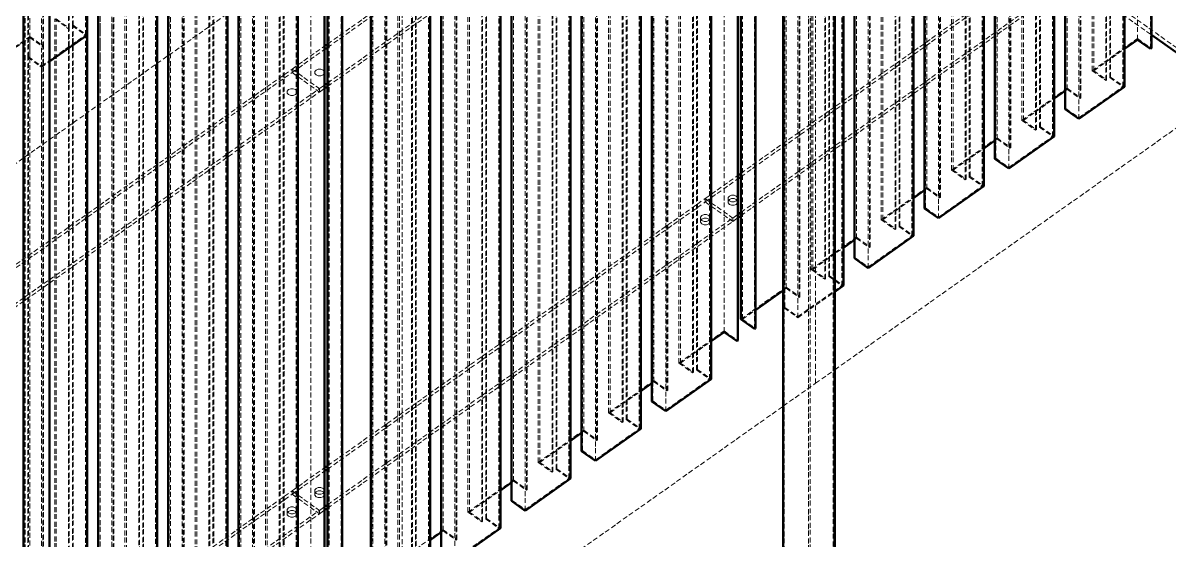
# Model space of a CAD drawing. Header units: millimetres. Extents: x 924 to 14628, y 360 to 10527.
# Drawn here: x 3281 to 4163, y 2112 to 2510 of the extents above; entities that cross this region are included whole.
import ezdxf

# ---------------------------------------------------------------- set-up
doc = ezdxf.new("R2010")
doc.units = ezdxf.units.MM
doc.linetypes.add('Hidden', pattern=[15, 5, -3, 5, -2])
for name, color, linetype, lineweight in [('Default', 7, 'Continuous', 50), ('Edges', 7, 'Hidden', 15), ('HiddenEdges', 2, 'Hidden', 15), ('HiddenSilhouettes', 2, 'Hidden', 15), ('HiddenWires', 7, 'Hidden', 15), ('Silhouettes', 7, 'Continuous', 50), ('Wires', 7, 'Hidden', 15)]:
    doc.layers.add(name, color=color, linetype=linetype, lineweight=lineweight)

# ---------------------------------------------------------------- blocks, each defined once
blk = doc.blocks.new('Isometric')
at = {"layer": 'Edges'}
blk.add_lwpolyline([(1377.3, -2073.7), (1377.3, -383.7)], dxfattribs=at)
for points in [[(1688.9, -998.6, 0), (1688.9, -192.5, 0)], [(1702.2, -1008, 0), (1702.2, -201.9, 0)], [(1628.8, -1079.9, 0), (1628.8, -273.8, 0)], [(1556.7, -1130.9, 0), (1556.7, -324.8, 0)], [(1484.6, -1181.9, 0), (1484.6, -375.8, 0)], [(1376.5, -2073.5, 0), (1376.5, -385.2, 0)], [(1351.3, -2055.7, 0), (1351.3, -403, 0)], [(1326.1, -2048.3, 0), (1326.1, -420.8, 0)], [(1412.4, -1232.9, 0), (1412.4, -426.8, 0)], [(1264.7, -1298.6, 0), (1264.7, -492.5, 0)], [(1295.8, -1295.4, 0), (1295.8, -489.3, 0)], [(1278, -1308, 0), (1278, -501.9, 0)], [(1204.6, -1379.9, 0), (1204.6, -573.8, 0)], [(1132.4, -1430.9, 0), (1132.4, -624.8, 0)], [(1060.3, -1481.9, 0), (1060.3, -675.8, 0)], [(988.2, -1532.9, 0), (988.2, -726.8, 0)], [(916.1, -1583.9, 0), (916.1, -777.8, 0)], [(840.4, -1598.6, 0), (840.4, -792.5, 0)], [(871.5, -1595.4, 0), (871.5, -789.3, 0)], [(853.7, -1608, 0), (853.7, -801.9, 0)], [(780.3, -1679.9, 0), (780.3, -873.8, 0)], [(708.2, -1730.9, 0), (708.2, -924.8, 0)], [(571.2, -2643.7, 0), (571.2, -953.7, 0)], [(636, -1781.9, 0), (636, -975.8, 0)]]:
    blk.add_polyline3d(points, dxfattribs=at)
at = {"layer": 'HiddenEdges'}
for points in [[(591.5, -987.3, 0), (591.5, -181.2, 0)], [(596.4, -983.8, 0), (596.4, -177.7, 0)], [(551.9, -996.5, 0), (551.9, -190.4, 0)], [(565.2, -1005.9, 0), (565.2, -199.8, 0)], [(550.6, -1016.2, 0), (550.6, -210.1, 0)], [(563.9, -1026.8, 0), (563.9, -220.7, 0)], [(1656.4, -1040.4, 0), (1656.4, -234.3, 0)], [(1661.3, -1036.9, 0), (1661.3, -230.8, 0)], [(1616.8, -1049.6, 0), (1616.8, -243.5, 0)], [(1630.1, -1059, 0), (1630.1, -252.9, 0)], [(1615.5, -1069.3, 0), (1615.5, -263.2, 0)], [(1589.2, -1087.9, 0), (1589.2, -281.8, 0)], [(1584.3, -1091.4, 0), (1584.3, -285.3, 0)], [(1544.7, -1100.6, 0), (1544.7, -294.5, 0)], [(1558, -1110, 0), (1558, -303.9, 0)], [(1543.4, -1120.3, 0), (1543.4, -314.2, 0)], [(1512.1, -1142.4, 0), (1512.1, -336.3, 0)], [(1517.1, -1138.9, 0), (1517.1, -332.8, 0)], [(1472.5, -1151.6, 0), (1472.5, -345.5, 0)], [(1485.8, -1161, 0), (1485.8, -354.9, 0)], [(1351.3, -2055.3, 0), (1351.3, -365.3, 0)], [(1377.3, -2010.9, 0), (1377.3, -372.9, 0)], [(1471.3, -1171.3, 0), (1471.3, -365.2, 0)], [(1440, -1193.4, 0), (1440, -387.3, 0)], [(1445, -1189.9, 0), (1445, -383.8, 0)], [(1400.4, -1202.6, 0), (1400.4, -396.5, 0)], [(1413.7, -1212, 0), (1413.7, -405.9, 0)], [(1399.2, -1222.3, 0), (1399.2, -416.2, 0)], [(1372.8, -1240.9, 0), (1372.8, -434.8, 0)], [(1367.9, -1244.4, 0), (1367.9, -438.3, 0)], [(1328.3, -1253.6, 0), (1328.3, -447.5, 0)], [(1341.6, -1263, 0), (1341.6, -456.9, 0)], [(1327, -1273.3, 0), (1327, -467.2, 0)], [(1340.3, -1283.9, 0), (1340.3, -477.8, 0)], [(1232.1, -1340.4, 0), (1232.1, -534.3, 0)], [(1237.1, -1336.9, 0), (1237.1, -530.8, 0)], [(1192.5, -1349.6, 0), (1192.5, -543.5, 0)], [(1205.8, -1359, 0), (1205.8, -552.9, 0)], [(1191.3, -1369.3, 0), (1191.3, -563.2, 0)], [(1160, -1391.4, 0), (1160, -585.3, 0)], [(1165, -1387.9, 0), (1165, -581.8, 0)], [(1120.4, -1400.6, 0), (1120.4, -594.5, 0)], [(1133.7, -1410, 0), (1133.7, -603.9, 0)], [(1119.1, -1420.3, 0), (1119.1, -614.2, 0)], [(1092.8, -1438.9, 0), (1092.8, -632.8, 0)], [(1048.3, -1451.6, 0), (1048.3, -645.5, 0)], [(1087.9, -1442.4, 0), (1087.9, -636.3, 0)], [(1061.6, -1461, 0), (1061.6, -654.9, 0)], [(1047, -1471.3, 0), (1047, -665.2, 0)], [(1015.8, -1493.4, 0), (1015.8, -687.3, 0)], [(1020.7, -1489.9, 0), (1020.7, -683.8, 0)], [(976.2, -1502.6, 0), (976.2, -696.5, 0)], [(989.5, -1512, 0), (989.5, -705.9, 0)], [(974.9, -1522.3, 0), (974.9, -716.2, 0)], [(943.6, -1544.4, 0), (943.6, -738.3, 0)], [(948.6, -1540.9, 0), (948.6, -734.8, 0)], [(904, -1553.6, 0), (904, -747.5, 0)], [(917.3, -1563, 0), (917.3, -756.9, 0)], [(902.8, -1573.3, 0), (902.8, -767.2, 0)], [(807.9, -1640.4, 0), (807.9, -834.3, 0)], [(812.8, -1636.9, 0), (812.8, -830.8, 0)], [(768.3, -1649.6, 0), (768.3, -843.5, 0)], [(781.6, -1659, 0), (781.6, -852.9, 0)], [(767, -1669.3, 0), (767, -863.2, 0)], [(740.7, -1687.9, 0), (740.7, -881.8, 0)], [(735.7, -1691.4, 0), (735.7, -885.3, 0)], [(696.1, -1700.6, 0), (696.1, -894.5, 0)], [(709.4, -1710, 0), (709.4, -903.9, 0)], [(694.9, -1720.3, 0), (694.9, -914.2, 0)], [(663.6, -1742.4, 0), (663.6, -936.3, 0)], [(668.6, -1738.9, 0), (668.6, -932.8, 0)], [(571.2, -2580.9, 0), (571.2, -942.9, 0)], [(624, -1018.1, 0), (624, -944.3, 0)], [(624, -1751.6, 0), (624, -945.5, 0)], [(637.3, -1761, 0), (637.3, -954.9, 0)], [(622.7, -1771.3, 0), (622.7, -965.2, 0)], [(636, -1018.1, 0), (636, -974.6, 0)], [(591.5, -1793.4, 0), (591.5, -987.3, 0)], [(596.4, -1789.9, 0), (596.4, -983.8, 0)], [(551.9, -1018.1, 0), (551.9, -995.3, 0)], [(551.9, -1802.6, 0), (551.9, -996.5, 0)], [(565.2, -1812, 0), (565.2, -1005.9, 0)], [(550.6, -1822.3, 0), (550.6, -1016.2, 0)], [(563.9, -1102.9, 0), (563.9, -1025.6, 0)], [(563.9, -1832.9, 0), (563.9, -1026.8, 0)], [(821, -1032.3, 0), (821, -1028.8, 0)], [(1245.2, -1165.1, 0), (1245.2, -1161.6, 0)]]:
    blk.add_polyline3d(points, dxfattribs=at)
at = {"layer": 'HiddenSilhouettes'}
for points in [[(-442.6, 528.8), (2317.2, -1422.7)], [(1281.6, -695.6), (1703.1, -993.6)], [(857.4, -1003.1), (1245.2, -728.8)], [(857.4, -1006.6), (1245.2, -732.3)], [(1281.6, -1135.8), (1669.5, -861.6)], [(1281.6, -1139.3), (1669.5, -865.1)], [(1281.6, -1175.8), (1697.8, -881.6)], [(1281.6, -1179.3), (1697.8, -885.1)], [(577.4, -977.3), (591.5, -987.3)], [(591.5, -987.3), (592.3, -986.7)], [(595.6, -984.4), (596.4, -983.8)], [(596.4, -983.8), (610.6, -993.8)], [(506.9, -1028.3), (551.9, -996.5)], [(551.9, -995.3), (566, -1005.3)], [(551.9, -996.5), (565.2, -1005.9)], [(563.9, -1025.6), (608.9, -993.8)], [(1642.3, -1030.4), (1688.9, -997.4)], [(1688.9, -997.4), (1703.1, -1007.4)], [(565.2, -1005.9), (566, -1005.3)], [(821, -1028.8), (854.5, -1005.1)], [(1644, -1030.4), (1675.5, -1008.1)], [(549.8, -1016.8), (550.6, -1016.2)], [(549.8, -1016.8), (563.9, -1026.8)], [(563.9, -1026.8), (572, -1021.1)], [(396.7, -1328.8), (821, -1028.8)], [(396.7, -1332.3), (821, -1032.3)], [(821, -1028.8), (849.2, -1048.8)], [(821, -1032.3), (849.2, -1052.3)], [(1642.3, -1030.4), (1656.4, -1040.4)], [(1644, -1030.4), (1657.2, -1039.8)], [(1656.4, -1040.4), (1657.2, -1039.8)], [(1660.5, -1037.5), (1673.8, -1046.9)], [(425, -1348.8), (849.2, -1048.8)], [(425, -1352.3), (849.2, -1052.3)], [(1616.8, -1048.4), (1630.9, -1058.4)], [(1616.8, -1049.6), (1630.1, -1059)], [(1630.1, -1059), (1630.9, -1058.4)], [(1614.7, -1069.9), (1615.5, -1069.3)], [(1570.1, -1081.4), (1584.3, -1091.4)], [(1584.3, -1091.4), (1585.1, -1090.8)], [(1588.4, -1088.5), (1589.2, -1087.9)], [(1498, -1132.4), (1544.7, -1099.4)], [(1544.7, -1099.4), (1558.8, -1109.4)], [(1556.7, -1129.7), (1601.7, -1097.9)], [(1558, -1110), (1558.8, -1109.4)], [(1542.6, -1120.9), (1543.4, -1120.3)], [(1543.4, -1120.3), (1556.7, -1129.7)], [(1498, -1132.4), (1512.1, -1142.4)], [(1516.2, -1139.5), (1517.1, -1138.9)], [(1517.1, -1138.9), (1531.2, -1148.9)], [(1470.4, -1153.1), (1472.5, -1151.6)], [(1472.5, -1150.4), (1486.7, -1160.4)], [(1472.5, -1151.6), (1485.8, -1161)], [(1484.6, -1180.7), (1529.5, -1148.9)], [(1512.1, -1142.4), (1513, -1141.8)], [(1245.2, -1161.6), (1273.5, -1181.6)], [(1268.7, -1164.2), (1270, -1162.6), (1272.2, -1161.7), (1274.8, -1161.7), (1277, -1162.6), (1278.3, -1164.2), (1278.3, -1166), (1277, -1167.6), (1274.8, -1168.5), (1272.2, -1168.5), (1270, -1167.6), (1268.7, -1166)], [(1485.8, -1161), (1486.7, -1160.4)], [(857.4, -1439.3), (1245.2, -1165.1)], [(1245.2, -1165.1), (1273.5, -1185.1)], [(1471.3, -1171.3), (1484.6, -1180.7)], [(857.4, -1475.8), (1273.5, -1181.6)], [(857.4, -1479.3), (1273.5, -1185.1)], [(1240.4, -1184.2), (1241.7, -1182.6), (1243.9, -1181.7), (1246.5, -1181.7), (1248.8, -1182.6), (1250, -1184.2), (1250, -1186), (1248.8, -1187.6), (1246.5, -1188.5), (1243.9, -1188.5), (1241.7, -1187.6), (1240.4, -1186)], [(1273.5, -1181.6), (1278.8, -1177.8)], [(1273.5, -1185.1), (1278.8, -1181.3)], [(1425.9, -1183.4), (1440, -1193.4)], [(1427.6, -1183.4), (1440.9, -1192.8)], [(1444.1, -1190.5), (1445, -1189.9)], [(1353.8, -1234.4), (1400.4, -1201.4)], [(1400.4, -1201.4), (1414.6, -1211.4)], [(1400.4, -1202.6), (1413.7, -1212)], [(1398.3, -1222.9), (1399.2, -1222.3)], [(1399.2, -1222.3), (1412.4, -1231.7)], [(1353.8, -1234.4), (1367.9, -1244.4)], [(1355.5, -1234.4), (1368.7, -1243.8)], [(1372, -1241.5), (1372.8, -1240.9)], [(1372.8, -1240.9), (1387, -1250.9)], [(1328.3, -1252.4), (1342.4, -1262.4)], [(1340.3, -1282.7), (1385.3, -1250.9)], [(1340.3, -1283.9), (1378.2, -1257.2)], [(1341.6, -1263), (1342.4, -1262.4)], [(1326.2, -1273.9), (1327, -1273.3)], [(1326.2, -1273.9), (1340.3, -1283.9)], [(1327, -1273.3), (1340.3, -1282.7)], [(1283.3, -1285.4), (1296.6, -1294.8)], [(1218, -1330.4), (1264.7, -1297.4)], [(1264.7, -1297.4), (1278.8, -1307.4)], [(1219.7, -1330.4), (1251.2, -1308.1)], [(1218, -1330.4), (1232.1, -1340.4)], [(1219.7, -1330.4), (1233, -1339.8)], [(1232.1, -1340.4), (1233, -1339.8)], [(1236.2, -1337.5), (1249.5, -1346.9)], [(1145.9, -1381.4), (1192.5, -1348.4)], [(1190.4, -1351.1), (1192.5, -1349.6)], [(1192.5, -1348.4), (1206.7, -1358.4)], [(1192.5, -1349.6), (1205.8, -1359)], [(1204.6, -1378.7), (1249.5, -1346.9)], [(1147.6, -1381.4), (1179.1, -1359.1)], [(1191.3, -1369.3), (1204.6, -1378.7)], [(1145.9, -1381.4), (1160, -1391.4)], [(1147.6, -1381.4), (1160.9, -1390.8)], [(1164.1, -1388.5), (1165, -1387.9)], [(1073.7, -1432.4), (1120.4, -1399.4)], [(1120.4, -1399.4), (1134.6, -1409.4)], [(1164.1, -1388.5), (1177.4, -1397.9)], [(1075.4, -1432.4), (1107, -1410.1)], [(1118.3, -1402.1), (1120.4, -1400.6)], [(1120.4, -1400.6), (1133.7, -1410)], [(1133.7, -1410), (1134.6, -1409.4)], [(1118.3, -1420.9), (1119.1, -1420.3)], [(1073.7, -1432.4), (1087.9, -1442.4)], [(821, -1465.1), (854.5, -1441.3)], [(1087.9, -1442.4), (1088.7, -1441.8)], [(1092, -1439.5), (1105.3, -1448.9)], [(1048.3, -1450.4), (1062.4, -1460.4)], [(1060.3, -1480.7), (1105.3, -1448.9)], [(396.7, -1761.6), (821, -1461.6)], [(396.7, -1765.1), (821, -1465.1)], [(821, -1461.6), (849.2, -1481.6)], [(821, -1465.1), (849.2, -1485.1)], [(844.4, -1464.2), (845.7, -1462.6), (847.9, -1461.7), (850.5, -1461.7), (852.8, -1462.6), (854.1, -1464.2), (854.1, -1466), (852.8, -1467.6), (850.5, -1468.5), (847.9, -1468.5), (845.7, -1467.6), (844.4, -1466)], [(425, -1781.6), (849.2, -1481.6)], [(816.1, -1484.2), (817.4, -1482.6), (819.7, -1481.7), (822.2, -1481.7), (824.5, -1482.6), (825.8, -1484.2), (825.8, -1486), (824.5, -1487.6), (822.2, -1488.5), (819.7, -1488.5), (817.4, -1487.6), (816.1, -1486)], [(425, -1785.1), (849.2, -1485.1)], [(1001.6, -1483.4), (1015.8, -1493.4)], [(1003.3, -1483.4), (1016.6, -1492.8)], [(1015.8, -1493.4), (1016.6, -1492.8)], [(1019.9, -1490.5), (1020.7, -1489.9)], [(1020.7, -1489.9), (1034.9, -1499.9)], [(976.2, -1501.4), (990.3, -1511.4)], [(976.2, -1502.6), (989.5, -1512)], [(988.2, -1531.7), (1033.2, -1499.9)], [(989.5, -1512), (990.3, -1511.4)]]:
    blk.add_lwpolyline(points, dxfattribs=at)
for points in [[(1268.7, -1160.6), (1270, -1159.1), (1272.2, -1158.1), (1274.8, -1158.1), (1277, -1159.1), (1278.3, -1160.6), (1278.3, -1162.5), (1277, -1164.1), (1274.8, -1165), (1272.2, -1165), (1270, -1164.1), (1268.7, -1162.5)], [(1240.4, -1180.6), (1241.7, -1179.1), (1243.9, -1178.1), (1246.5, -1178.1), (1248.8, -1179.1), (1250, -1180.6), (1250, -1182.5), (1248.8, -1184.1), (1246.5, -1185), (1243.9, -1185), (1241.7, -1184.1), (1240.4, -1182.5)], [(844.4, -1460.6), (845.7, -1459.1), (847.9, -1458.1), (850.5, -1458.1), (852.8, -1459.1), (854.1, -1460.6), (854.1, -1462.5), (852.8, -1464.1), (850.5, -1465), (847.9, -1465), (845.7, -1464.1), (844.4, -1462.5)], [(816.1, -1480.6), (817.4, -1479.1), (819.7, -1478.1), (822.2, -1478.1), (824.5, -1479.1), (825.8, -1480.6), (825.8, -1482.5), (824.5, -1484.1), (822.2, -1485), (819.7, -1485), (817.4, -1484.1), (816.1, -1482.5)]]:
    blk.add_lwpolyline(points, close=True, dxfattribs=at)
for points in [[(592.3, -986.7, 0), (592.3, -180.6, 0)], [(595.6, -984.4, 0), (595.6, -178.3, 0)], [(608.9, -993.8, 0), (608.9, -187.7, 0)], [(566, -1005.3, 0), (566, -199.2, 0)], [(549.8, -1016.8, 0), (549.8, -210.7, 0)], [(1642.3, -1030.4, 0), (1642.3, -224.3, 0)], [(1644, -1030.4, 0), (1644, -224.3, 0)], [(1657.2, -1039.8, 0), (1657.2, -233.7, 0)], [(1660.5, -1037.5, 0), (1660.5, -231.4, 0)], [(1673.8, -1046.9, 0), (1673.8, -240.8, 0)], [(1630.9, -1058.4, 0), (1630.9, -252.3, 0)], [(1570.1, -1081.4, 0), (1570.1, -275.3, 0)], [(1571.8, -1081.4, 0), (1571.8, -275.3, 0)], [(1585.1, -1090.8, 0), (1585.1, -284.7, 0)], [(1588.4, -1088.5, 0), (1588.4, -282.4, 0)], [(1601.7, -1097.9, 0), (1601.7, -291.8, 0)], [(1558.8, -1109.4, 0), (1558.8, -303.3, 0)], [(1498, -1132.4, 0), (1498, -326.3, 0)], [(1499.7, -1132.4, 0), (1499.7, -326.3, 0)], [(1513, -1141.8, 0), (1513, -335.7, 0)], [(1516.2, -1139.5, 0), (1516.2, -333.4, 0)], [(1529.5, -1148.9, 0), (1529.5, -342.8, 0)], [(1486.7, -1160.4, 0), (1486.7, -354.3, 0)], [(1353, -2054.5, 0), (1353, -366.2, 0)], [(1425.9, -1183.4, 0), (1425.9, -377.3, 0)], [(1427.6, -1183.4, 0), (1427.6, -377.3, 0)], [(1440.9, -1192.8, 0), (1440.9, -386.7, 0)], [(1444.1, -1190.5, 0), (1444.1, -384.4, 0)], [(1457.4, -1199.9, 0), (1457.4, -393.8, 0)], [(1414.6, -1211.4, 0), (1414.6, -405.3, 0)], [(1353.8, -1234.4, 0), (1353.8, -428.3, 0)], [(1355.5, -1234.4, 0), (1355.5, -428.3, 0)], [(1368.7, -1243.8, 0), (1368.7, -437.7, 0)], [(1372, -1241.5, 0), (1372, -435.4, 0)], [(1385.3, -1250.9, 0), (1385.3, -444.8, 0)], [(1342.4, -1262.4, 0), (1342.4, -456.3, 0)], [(1326.2, -1273.9, 0), (1326.2, -467.8, 0)], [(1283.3, -1285.4, 0), (1283.3, -479.3, 0)], [(1218, -1330.4, 0), (1218, -524.3, 0)], [(1219.7, -1330.4, 0), (1219.7, -524.3, 0)], [(1233, -1339.8, 0), (1233, -533.7, 0)], [(1236.2, -1337.5, 0), (1236.2, -531.4, 0)], [(1249.5, -1346.9, 0), (1249.5, -540.8, 0)], [(1206.7, -1358.4, 0), (1206.7, -552.3, 0)], [(1145.9, -1381.4, 0), (1145.9, -575.3, 0)], [(1147.6, -1381.4, 0), (1147.6, -575.3, 0)], [(1160.9, -1390.8, 0), (1160.9, -584.7, 0)], [(1164.1, -1388.5, 0), (1164.1, -582.4, 0)], [(1177.4, -1397.9, 0), (1177.4, -591.8, 0)], [(1134.6, -1409.4, 0), (1134.6, -603.3, 0)], [(1073.7, -1432.4, 0), (1073.7, -626.3, 0)], [(1075.4, -1432.4, 0), (1075.4, -626.3, 0)], [(1092, -1439.5, 0), (1092, -633.4, 0)], [(1088.7, -1441.8, 0), (1088.7, -635.7, 0)], [(1105.3, -1448.9, 0), (1105.3, -642.8, 0)], [(1062.4, -1460.4, 0), (1062.4, -654.3, 0)], [(1001.6, -1483.4, 0), (1001.6, -677.3, 0)], [(1003.3, -1483.4, 0), (1003.3, -677.3, 0)], [(1016.6, -1492.8, 0), (1016.6, -686.7, 0)], [(1019.9, -1490.5, 0), (1019.9, -684.4, 0)], [(1033.2, -1499.9, 0), (1033.2, -693.8, 0)], [(990.3, -1511.4, 0), (990.3, -705.3, 0)], [(929.5, -1534.4, 0), (929.5, -728.3, 0)], [(931.2, -1534.4, 0), (931.2, -728.3, 0)], [(944.5, -1543.8, 0), (944.5, -737.7, 0)], [(947.7, -1541.5, 0), (947.7, -735.4, 0)], [(857.4, -1043.1, 0), (1273.5, -748.8, 0)], [(857.4, -1046.6, 0), (1273.5, -752.3, 0)], [(961, -1550.9, 0), (961, -744.8, 0)], [(918.2, -1562.4, 0), (918.2, -756.3, 0)], [(859.1, -1585.4, 0), (859.1, -779.3, 0)], [(793.7, -1630.4, 0), (793.7, -824.3, 0)], [(795.4, -1630.4, 0), (795.4, -824.3, 0)], [(808.7, -1639.8, 0), (808.7, -833.7, 0)], [(812, -1637.5, 0), (812, -831.4, 0)], [(825.3, -1646.9, 0), (825.3, -840.8, 0)], [(782.4, -1658.4, 0), (782.4, -852.3, 0)], [(721.6, -1681.4, 0), (721.6, -875.3, 0)], [(723.3, -1681.4, 0), (723.3, -875.3, 0)], [(739.8, -1688.5, 0), (739.8, -882.4, 0)], [(736.6, -1690.8, 0), (736.6, -884.7, 0)], [(753.1, -1697.9, 0), (753.1, -891.8, 0)], [(710.3, -1709.4, 0), (710.3, -903.3, 0)], [(649.5, -1732.4, 0), (649.5, -926.3, 0)], [(651.2, -1732.4, 0), (651.2, -926.3, 0)], [(546, -2625.6, 0), (546, -935.6, 0)], [(546.9, -2624.5, 0), (546.9, -936.2, 0)], [(664.5, -1741.8, 0), (664.5, -935.7, 0)], [(667.7, -1739.5, 0), (667.7, -933.4, 0)], [(572, -1018.1, 0), (572, -943.5, 0)], [(681, -1748.9, 0), (681, -942.8, 0)], [(638.2, -1760.4, 0), (638.2, -954.3, 0)], [(577.4, -1783.4, 0), (577.4, -977.3, 0)], [(579, -1783.4, 0), (579, -977.3, 0)], [(579, -977.3, 0), (592.3, -986.7, 0)], [(592.3, -1792.8, 0), (592.3, -986.7, 0)], [(595.6, -1790.5, 0), (595.6, -984.4, 0)], [(595.6, -984.4, 0), (608.9, -993.8, 0)], [(505.2, -1028.3, 0), (551.9, -995.3, 0)], [(608.9, -1799.9, 0), (608.9, -993.8, 0)], [(566, -1811.4, 0), (566, -1005.3, 0)], [(821, -1032.3, 0), (854.5, -1008.6, 0)], [(549.8, -1822.9, 0), (549.8, -1016.8, 0)], [(550.6, -1016.2, 0), (563.9, -1025.6, 0)], [(849.2, -1048.8, 0), (854.5, -1045.1, 0)], [(1628.8, -1078.7, 0), (1673.8, -1046.9, 0)], [(1660.5, -1037.5, 0), (1661.3, -1036.9, 0)], [(1661.3, -1036.9, 0), (1675.5, -1046.9, 0)], [(849.2, -1052.3, 0), (854.5, -1048.6, 0)], [(849.2, -1052.3, 0), (849.2, -1048.8, 0)], [(1570.1, -1081.4, 0), (1616.8, -1048.4, 0)], [(1614.7, -1051.1, 0), (1616.8, -1049.6, 0)], [(1571.8, -1081.4, 0), (1603.4, -1059.1, 0)], [(1615.5, -1069.3, 0), (1628.8, -1078.7, 0)], [(1571.8, -1081.4, 0), (1585.1, -1090.8, 0)], [(1588.4, -1088.5, 0), (1601.7, -1097.9, 0)], [(1589.2, -1087.9, 0), (1603.4, -1097.9, 0)], [(1542.6, -1102.1, 0), (1544.7, -1100.6, 0)], [(1544.7, -1100.6, 0), (1558, -1110, 0)], [(1499.7, -1132.4, 0), (1531.2, -1110.1, 0)], [(1245.2, -1161.6, 0), (1278.8, -1137.8, 0)], [(1499.7, -1132.4, 0), (1513, -1141.8, 0)], [(1516.2, -1139.5, 0), (1529.5, -1148.9, 0)], [(1245.2, -1165.1, 0), (1278.8, -1141.3, 0)], [(1425.9, -1183.4, 0), (1472.5, -1150.4, 0)], [(857.4, -1435.8, 0), (1245.2, -1161.6, 0)], [(1268.7, -1166, 0), (1268.7, -1162.5, 0)], [(1278.3, -1164.2, 0), (1278.3, -1160.6, 0)], [(1427.6, -1183.4, 0), (1459.1, -1161.1, 0)], [(1470.4, -1171.9, 0), (1471.3, -1171.3, 0)], [(1240.4, -1186, 0), (1240.4, -1182.5, 0)], [(1250, -1184.2, 0), (1250, -1180.6, 0)], [(1273.5, -1185.1, 0), (1273.5, -1181.6, 0)], [(1412.4, -1231.7, 0), (1457.4, -1199.9, 0)], [(1440, -1193.4, 0), (1440.9, -1192.8, 0)], [(1444.1, -1190.5, 0), (1457.4, -1199.9, 0)], [(1445, -1189.9, 0), (1459.1, -1199.9, 0)], [(1398.3, -1204.1, 0), (1400.4, -1202.6, 0)], [(1413.7, -1212, 0), (1414.6, -1211.4, 0)], [(1355.5, -1234.4, 0), (1387, -1212.1, 0)], [(1367.9, -1244.4, 0), (1368.7, -1243.8, 0)], [(1372, -1241.5, 0), (1385.3, -1250.9, 0)], [(1281.6, -1285.4, 0), (1328.3, -1252.4, 0)], [(1325.3, -1255.8, 0), (1328.3, -1253.6, 0)], [(1328.3, -1253.6, 0), (1341.6, -1263, 0)], [(1283.3, -1285.4, 0), (1296.6, -1276, 0)], [(1236.2, -1337.5, 0), (1237.1, -1336.9, 0)], [(1237.1, -1336.9, 0), (1251.2, -1346.9, 0)], [(1205.8, -1359, 0), (1206.7, -1358.4, 0)], [(1190.4, -1369.9, 0), (1191.3, -1369.3, 0)], [(1165, -1387.9, 0), (1179.1, -1397.9, 0)], [(1132.4, -1429.7, 0), (1177.4, -1397.9, 0)], [(1160, -1391.4, 0), (1160.9, -1390.8, 0)], [(1119.1, -1420.3, 0), (1132.4, -1429.7, 0)], [(1075.4, -1432.4, 0), (1088.7, -1441.8, 0)], [(821, -1461.6, 0), (854.5, -1437.8, 0)], [(1092, -1439.5, 0), (1092.8, -1438.9, 0)], [(1092.8, -1438.9, 0), (1107, -1448.9, 0)], [(1001.6, -1483.4, 0), (1048.3, -1450.4, 0)], [(1046.2, -1453.1, 0), (1048.3, -1451.6, 0)], [(1048.3, -1451.6, 0), (1061.6, -1461, 0)], [(821, -1465.1, 0), (821, -1461.6, 0)], [(844.4, -1466, 0), (844.4, -1462.5, 0)], [(854.1, -1464.2, 0), (854.1, -1460.6, 0)], [(1003.3, -1483.4, 0), (1034.9, -1461.1, 0)], [(1061.6, -1461, 0), (1062.4, -1460.4, 0)], [(825.8, -1484.2, 0), (825.8, -1480.6, 0)], [(849.2, -1481.6, 0), (854.5, -1477.8, 0)], [(849.2, -1485.1, 0), (854.5, -1481.3, 0)], [(849.2, -1485.1, 0), (849.2, -1481.6, 0)], [(1046.2, -1471.9, 0), (1047, -1471.3, 0)], [(1047, -1471.3, 0), (1060.3, -1480.7, 0)], [(816.1, -1486, 0), (816.1, -1482.5, 0)], [(1019.9, -1490.5, 0), (1033.2, -1499.9, 0)], [(929.5, -1534.4, 0), (976.2, -1501.4, 0)], [(974, -1504.1, 0), (976.2, -1502.6, 0)]]:
    blk.add_polyline3d(points, dxfattribs=at)
at = {"layer": 'HiddenWires'}
for points in [[(844.4, -1031.4), (845.7, -1029.8)], [(844.4, -1033.3), (844.4, -1031.4)], [(844.4, -1033.3), (845.7, -1034.8)], [(845.7, -1029.8), (847.9, -1028.9)], [(845.7, -1034.8), (847.9, -1035.8)], [(847.9, -1028.9), (850.5, -1028.9)], [(850.5, -1028.9), (852.8, -1029.8)], [(850.5, -1035.8), (852.8, -1034.8)], [(852.8, -1034.8), (854.1, -1033.3)], [(854.1, -1033.3), (854.1, -1031.4)], [(847.9, -1035.8), (850.5, -1035.8)], [(816.1, -1051.4), (817.4, -1049.8)], [(816.1, -1053.3), (816.1, -1051.4)], [(817.4, -1049.8), (819.7, -1048.9)], [(817.4, -1054.8), (819.7, -1055.8)], [(822.2, -1048.9), (824.5, -1049.8)], [(824.5, -1049.8), (825.8, -1051.4)], [(824.5, -1054.8), (825.8, -1053.3)], [(825.8, -1053.3), (825.8, -1051.4)], [(1325.3, -1374.6), (1358.4, -1351.2)]]:
    blk.add_lwpolyline(points, dxfattribs=at)
for points in [[(1358.4, -1351.2, 0), (1358.4, -545.1, 0)], [(852.8, -1029.8, 0), (854.1, -1031.4, 0)], [(816.1, -1053.3, 0), (817.4, -1054.8, 0)], [(819.7, -1048.9, 0), (822.2, -1048.9, 0)], [(819.7, -1055.8, 0), (822.2, -1055.8, 0)], [(822.2, -1055.8, 0), (824.5, -1054.8, 0)], [(509.8, -1145.1, 0), (572, -1101.1, 0)], [(1358.4, -1351.2, 0), (1378.2, -1337.2, 0)]]:
    blk.add_polyline3d(points, dxfattribs=at)
at = {"layer": 'Silhouettes'}
for points in [[(1703.1, -993.6), (2131.4, -1296.4)], [(1702.2, -1008), (1703.1, -1007.4)], [(1628.8, -1079.9), (1675.5, -1046.9)], [(1603.4, -1059.1), (1614.7, -1051.1)], [(1614.7, -1069.9), (1628.8, -1079.9)], [(1531.2, -1110.1), (1542.6, -1102.1)], [(1556.7, -1130.9), (1603.4, -1097.9)], [(1484.6, -1181.9), (1531.2, -1148.9)], [(1470.4, -1171.9), (1484.6, -1181.9)], [(1412.4, -1232.9), (1459.1, -1199.9)], [(1387, -1212.1), (1398.3, -1204.1)], [(1398.3, -1222.9), (1412.4, -1232.9)], [(1296.6, -1276), (1325.3, -1255.8)], [(1281.6, -1285.4), (1295.8, -1295.4)], [(1264.7, -1298.6), (1278, -1308)], [(1295.8, -1295.4), (1296.6, -1294.8)], [(1278, -1308), (1278.8, -1307.4)], [(1179.1, -1359.1), (1190.4, -1351.1)], [(1204.6, -1379.9), (1251.2, -1346.9)], [(1107, -1410.1), (1118.3, -1402.1)], [(1034.9, -1461.1), (1046.2, -1453.1)], [(1060.3, -1481.9), (1107, -1448.9)], [(1046.2, -1471.9), (1060.3, -1481.9)]]:
    blk.add_lwpolyline(points, dxfattribs=at)
for points in [[(1703.1, -1007.4, 0), (1703.1, -201.3, 0)], [(1675.5, -1046.9, 0), (1675.5, -240.8, 0)], [(1614.7, -1069.9, 0), (1614.7, -263.8, 0)], [(1603.4, -1097.9, 0), (1603.4, -291.8, 0)], [(1542.6, -1120.9, 0), (1542.6, -314.8, 0)], [(1531.2, -1148.9, 0), (1531.2, -342.8, 0)], [(1470.4, -1171.9, 0), (1470.4, -365.8, 0)], [(1378.2, -2072.3, 0), (1378.2, -384, 0)], [(1459.1, -1199.9, 0), (1459.1, -393.8, 0)], [(1325.3, -2047.7, 0), (1325.3, -421.4, 0)], [(1398.3, -1222.9, 0), (1398.3, -416.8, 0)], [(1387, -1250.9, 0), (1387, -444.8, 0)], [(1281.6, -1285.4, 0), (1281.6, -479.3, 0)], [(1296.6, -1294.8, 0), (1296.6, -488.7, 0)], [(1278.8, -1307.4, 0), (1278.8, -501.3, 0)], [(1251.2, -1346.9, 0), (1251.2, -540.8, 0)], [(1190.4, -1369.9, 0), (1190.4, -563.8, 0)], [(1179.1, -1397.9, 0), (1179.1, -591.8, 0)], [(1118.3, -1420.9, 0), (1118.3, -614.8, 0)], [(1107, -1448.9, 0), (1107, -642.8, 0)], [(1046.2, -1471.9, 0), (1046.2, -665.8, 0)], [(1034.9, -1499.9, 0), (1034.9, -693.8, 0)], [(974, -1522.9, 0), (974, -716.8, 0)], [(962.7, -1550.9, 0), (962.7, -744.8, 0)], [(901.9, -1573.9, 0), (901.9, -767.8, 0)], [(857.4, -1585.4, 0), (857.4, -779.3, 0)], [(872.4, -1594.8, 0), (872.4, -788.7, 0)], [(854.5, -1607.4, 0), (854.5, -801.3, 0)], [(827, -1646.9, 0), (827, -840.8, 0)], [(766.2, -1669.9, 0), (766.2, -863.8, 0)], [(754.8, -1697.9, 0), (754.8, -891.8, 0)], [(694, -1720.9, 0), (694, -914.8, 0)], [(610.6, -993.8, 0), (610.6, -926.7, 0)], [(545.2, -2625.3, 0), (545.2, -935.3, 0)], [(682.7, -1748.9, 0), (682.7, -942.8, 0)], [(572, -2642.3, 0), (572, -954, 0)], [(621.9, -1771.9, 0), (621.9, -965.8, 0)], [(572, -1021.1, 0), (610.6, -993.8, 0)], [(610.6, -1799.9, 0), (610.6, -993.8, 0)], [(1675.5, -1008.1, 0), (1688.9, -998.6, 0)], [(1688.9, -998.6, 0), (1702.2, -1008, 0)], [(854.5, -1005.1, 0), (857.4, -1003.1, 0)], [(854.5, -1008.6, 0), (857.4, -1006.6, 0)], [(854.5, -1045.1, 0), (857.4, -1043.1, 0)], [(854.5, -1048.6, 0), (857.4, -1046.6, 0)], [(1542.6, -1120.9, 0), (1556.7, -1130.9, 0)], [(1278.8, -1137.8, 0), (1281.6, -1135.8, 0)], [(1278.8, -1141.3, 0), (1281.6, -1139.3, 0)], [(1459.1, -1161.1, 0), (1470.4, -1153.1, 0)], [(1278.8, -1177.8, 0), (1281.6, -1175.8, 0)], [(1278.8, -1181.3, 0), (1281.6, -1179.3, 0)], [(1378.2, -1257.2, 0), (1387, -1250.9, 0)], [(1251.2, -1308.1, 0), (1264.7, -1298.6, 0)], [(1190.4, -1369.9, 0), (1204.6, -1379.9, 0)], [(1132.4, -1430.9, 0), (1179.1, -1397.9, 0)], [(1118.3, -1420.9, 0), (1132.4, -1430.9, 0)], [(854.5, -1437.8, 0), (857.4, -1435.8, 0)], [(854.5, -1441.3, 0), (857.4, -1439.3, 0)], [(854.5, -1477.8, 0), (857.4, -1475.8, 0)], [(854.5, -1481.3, 0), (857.4, -1479.3, 0)], [(962.7, -1512.1, 0), (974, -1504.1, 0)], [(988.2, -1532.9, 0), (1034.9, -1499.9, 0)]]:
    blk.add_polyline3d(points, dxfattribs=at)
at = {"layer": 'Wires'}
for points in [[(1378.2, -1337.2), (1782.6, -1051.2)], [(934.1, -1651.2), (1325.3, -1374.6)]]:
    blk.add_lwpolyline(points, dxfattribs=at)
for points in [[(572, -1101.1, 0), (934.1, -845.1, 0)], [(934.1, -1651.2, 0), (934.1, -845.1, 0)]]:
    blk.add_polyline3d(points, dxfattribs=at)

msp = doc.modelspace()

# ---------------------------------------------------------------- block references
at = {"layer": 'Default', "xscale": 0.75, "yscale": 0.75, "zscale": 0.75}
msp.add_blockref('Isometric', (2872, 3246), dxfattribs=at)

doc.saveas('drawing.dxf')
